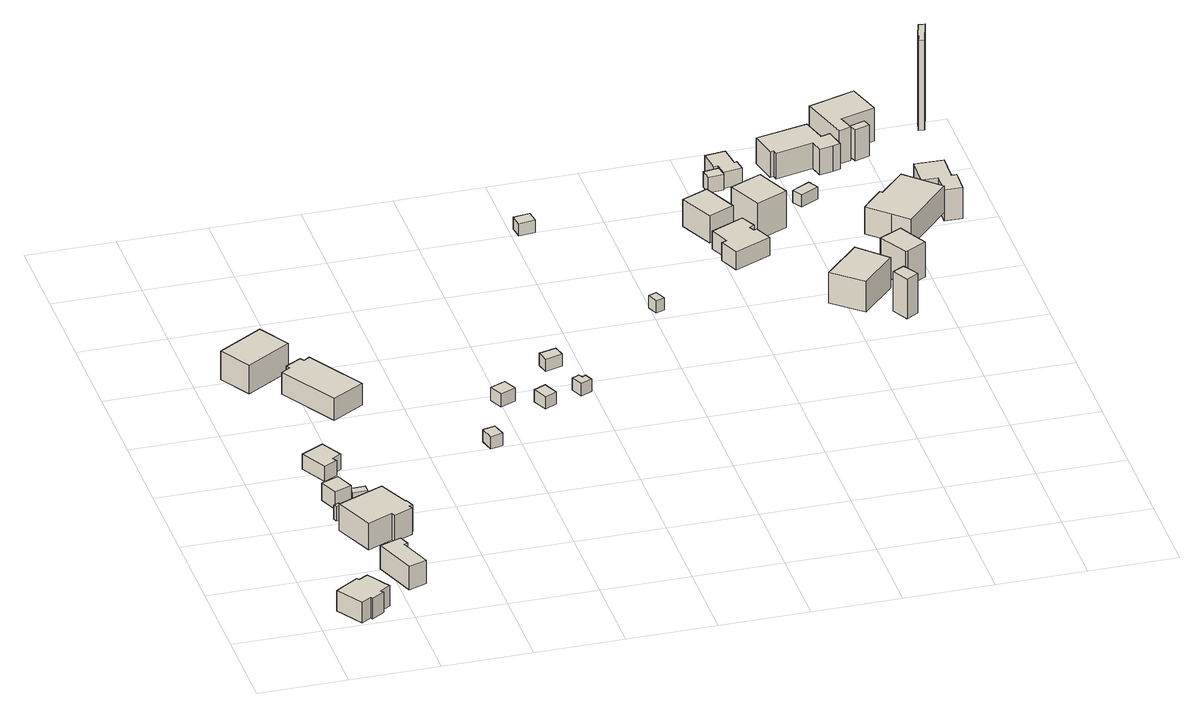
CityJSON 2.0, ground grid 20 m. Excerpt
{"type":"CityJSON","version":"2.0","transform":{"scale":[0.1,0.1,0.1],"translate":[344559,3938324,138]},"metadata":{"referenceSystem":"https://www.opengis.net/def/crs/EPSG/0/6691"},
"CityObjects":{
"building1":{"type":"Building","attributes":{"usage":"411","measuredHeight":5.7,"storeysAboveGround":1,"BuildingIDAttribute.prefecture":"14","BuildingIDAttribute.city":"14151","BuildingDetailAttribute.totalFloorArea":50.63,"BuildingDetailAttribute.buildingFootprintArea":50.63,"BuildingDetailAttribute.buildingStructureType":"601","BuildingDetailAttribute.buildingStructureOrgType":"1","BuildingDetailAttribute.orgUsage":"10","BuildingDetailAttribute.surveyYear":2015},"geometry":[{"type":"Solid","lod":"1","boundaries":[[[[0,1,2,3,4,5,6,7,8,9]],[[8,10,11,9]],[[7,12,10,8]],[[6,13,12,7]],[[5,14,13,6]],[[4,15,14,5]],[[3,16,15,4]],[[2,17,16,3]],[[1,18,17,2]],[[0,19,18,1]],[[9,11,19,0]],[[10,12,13,14,15,16,17,18,19,11]]]]}]},
"building2":{"type":"Building","attributes":{"measuredHeight":4.9,"BuildingIDAttribute.prefecture":"14","BuildingIDAttribute.city":"14151","BuildingDetailAttribute.surveyYear":2015},"geometry":[{"type":"Solid","lod":"1","boundaries":[[[[20,21,22,23]],[[22,24,25,23]],[[21,26,24,22]],[[20,27,26,21]],[[23,25,27,20]],[[24,26,27,25]]]]}]},
"building3":{"type":"Building","attributes":{"measuredHeight":4.6,"BuildingIDAttribute.prefecture":"14","BuildingIDAttribute.city":"14151","BuildingDetailAttribute.surveyYear":2015},"geometry":[{"type":"Solid","lod":"1","boundaries":[[[[28,29,30,31]],[[30,32,33,31]],[[29,34,32,30]],[[28,35,34,29]],[[31,33,35,28]],[[32,34,35,33]]]]}]},
"building4":{"type":"Building","attributes":{"usage":"451","measuredHeight":6.2,"storeysAboveGround":1,"BuildingIDAttribute.prefecture":"14","BuildingIDAttribute.city":"14151","BuildingDetailAttribute.totalFloorArea":38.21,"BuildingDetailAttribute.buildingFootprintArea":38.21,"BuildingDetailAttribute.buildingStructureType":"601","BuildingDetailAttribute.buildingStructureOrgType":"1","BuildingDetailAttribute.orgUsage":"200","BuildingDetailAttribute.surveyYear":2015},"geometry":[{"type":"Solid","lod":"1","boundaries":[[[[36,37,38,39,40,41]],[[40,42,43,41]],[[39,44,42,40]],[[38,45,44,39]],[[37,46,45,38]],[[36,47,46,37]],[[41,43,47,36]],[[42,44,45,46,47,43]]]]}]},
"building5":{"type":"Building","attributes":{"usage":"451","measuredHeight":4.3,"storeysAboveGround":1,"BuildingIDAttribute.prefecture":"14","BuildingIDAttribute.city":"14151","BuildingDetailAttribute.totalFloorArea":30.61,"BuildingDetailAttribute.buildingFootprintArea":30.61,"BuildingDetailAttribute.buildingStructureType":"601","BuildingDetailAttribute.buildingStructureOrgType":"1","BuildingDetailAttribute.orgUsage":"200","BuildingDetailAttribute.surveyYear":2015},"geometry":[{"type":"Solid","lod":"1","boundaries":[[[[48,49,50,51,52,53]],[[52,54,55,53]],[[51,56,54,52]],[[50,57,56,51]],[[49,58,57,50]],[[48,59,58,49]],[[53,55,59,48]],[[54,56,57,58,59,55]]]]}]},
"building6":{"type":"Building","attributes":{"usage":"411","measuredHeight":9,"storeysAboveGround":1,"BuildingIDAttribute.prefecture":"14","BuildingIDAttribute.city":"14151","BuildingDetailAttribute.totalFloorArea":94.18,"BuildingDetailAttribute.buildingFootprintArea":94.18,"BuildingDetailAttribute.buildingStructureType":"601","BuildingDetailAttribute.buildingStructureOrgType":"1","BuildingDetailAttribute.orgUsage":"10","BuildingDetailAttribute.surveyYear":2015},"geometry":[{"type":"Solid","lod":"1","boundaries":[[[[60,61,62,63,64,65,66,67,68,69]],[[68,70,71,69]],[[67,72,70,68]],[[66,73,72,67]],[[65,74,73,66]],[[64,75,74,65]],[[63,76,75,64]],[[62,77,76,63]],[[61,78,77,62]],[[60,79,78,61]],[[69,71,79,60]],[[70,72,73,74,75,76,77,78,79,71]]]]}]},
"building7":{"type":"Building","attributes":{"BuildingIDAttribute.prefecture":"14","BuildingIDAttribute.city":"14151","BuildingDetailAttribute.surveyYear":2015},"geometry":[{"type":"Solid","lod":"1","boundaries":[[[[80,81,82,83]],[[82,84,85,83]],[[81,86,84,82]],[[80,87,86,81]],[[83,85,87,80]],[[84,86,87,85]]]]}]},
"building8":{"type":"Building","attributes":{"usage":"411","measuredHeight":8.5,"storeysAboveGround":2,"BuildingIDAttribute.prefecture":"14","BuildingIDAttribute.city":"14151","BuildingDetailAttribute.totalFloorArea":137.03,"BuildingDetailAttribute.buildingFootprintArea":68.51,"BuildingDetailAttribute.buildingStructureType":"601","BuildingDetailAttribute.buildingStructureOrgType":"1","BuildingDetailAttribute.orgUsage":"10","BuildingDetailAttribute.surveyYear":2015},"geometry":[{"type":"Solid","lod":"1","boundaries":[[[[88,89,90,91]],[[90,92,93,91]],[[89,94,92,90]],[[88,95,94,89]],[[91,93,95,88]],[[92,94,95,93]]]]}]},
"building9":{"type":"Building","attributes":{"usage":"411","measuredHeight":6.5,"storeysAboveGround":2,"BuildingIDAttribute.prefecture":"14","BuildingIDAttribute.city":"14151","BuildingDetailAttribute.totalFloorArea":220.09,"BuildingDetailAttribute.buildingFootprintArea":110.04,"BuildingDetailAttribute.buildingStructureType":"601","BuildingDetailAttribute.buildingStructureOrgType":"1","BuildingDetailAttribute.orgUsage":"10","BuildingDetailAttribute.surveyYear":2015},"geometry":[{"type":"Solid","lod":"1","boundaries":[[[[96,97,98,99,100,101,102,103]],[[102,104,105,103]],[[101,106,104,102]],[[100,107,106,101]],[[99,108,107,100]],[[98,109,108,99]],[[97,110,109,98]],[[96,111,110,97]],[[103,105,111,96]],[[104,106,107,108,109,110,111,105]]]]}]},
"building10":{"type":"Building","attributes":{"BuildingIDAttribute.prefecture":"14","BuildingIDAttribute.city":"14151","BuildingDetailAttribute.surveyYear":2015},"geometry":[{"type":"Solid","lod":"1","boundaries":[[[[112,113,114,115]],[[114,116,117,115]],[[113,118,116,114]],[[112,119,118,113]],[[115,117,119,112]],[[116,118,119,117]]]]}]},
"building11":{"type":"Building","attributes":{"measuredHeight":3.4,"BuildingIDAttribute.prefecture":"14","BuildingIDAttribute.city":"14151","BuildingDetailAttribute.surveyYear":2015},"geometry":[{"type":"Solid","lod":"1","boundaries":[[[[120,121,122,123]],[[122,124,125,123]],[[121,126,124,122]],[[120,127,126,121]],[[123,125,127,120]],[[124,126,127,125]]]]}]},
"building12":{"type":"Building","attributes":{"BuildingIDAttribute.prefecture":"14","BuildingIDAttribute.city":"14151","BuildingDetailAttribute.surveyYear":2015},"geometry":[{"type":"Solid","lod":"1","boundaries":[[[[128,129,130,131]],[[130,132,133,131]],[[129,134,132,130]],[[128,135,134,129]],[[131,133,135,128]],[[132,134,135,133]]]]}]},
"building13":{"type":"Building","attributes":{"BuildingIDAttribute.prefecture":"14","BuildingIDAttribute.city":"14151","BuildingDetailAttribute.surveyYear":2015},"geometry":[{"type":"Solid","lod":"1","boundaries":[[[[136,137,138,139]],[[138,140,141,139]],[[137,142,140,138]],[[136,143,142,137]],[[139,141,143,136]],[[140,142,143,141]]]]}]},
"building14":{"type":"Building","attributes":{"BuildingIDAttribute.prefecture":"14","BuildingIDAttribute.city":"14151","BuildingDetailAttribute.surveyYear":2015},"geometry":[{"type":"Solid","lod":"1","boundaries":[[[[144,145,146,147,148,149]],[[148,150,151,149]],[[147,152,150,148]],[[146,153,152,147]],[[145,154,153,146]],[[144,155,154,145]],[[149,151,155,144]],[[150,152,153,154,155,151]]]]}]},
"building15":{"type":"Building","attributes":{"BuildingIDAttribute.prefecture":"14","BuildingIDAttribute.city":"14151","BuildingDetailAttribute.surveyYear":2015,"BuildingLandSlideRiskAttribute.description":"1","BuildingLandSlideRiskAttribute.areaType":"2"},"geometry":[{"type":"Solid","lod":"1","boundaries":[[[[156,157,158,159]],[[158,160,161,159]],[[157,162,160,158]],[[156,163,162,157]],[[159,161,163,156]],[[160,162,163,161]]]]}]},
"building16":{"type":"Building","attributes":{"BuildingIDAttribute.prefecture":"14","BuildingIDAttribute.city":"14151","BuildingDetailAttribute.surveyYear":2015},"geometry":[{"type":"Solid","lod":"1","boundaries":[[[[164,165,166,167]],[[166,168,169,167]],[[165,170,168,166]],[[164,171,170,165]],[[167,169,171,164]],[[168,170,171,169]]]]}]},
"building17":{"type":"Building","attributes":{"usage":"413","measuredHeight":7.1,"storeysAboveGround":2,"BuildingIDAttribute.prefecture":"14","BuildingIDAttribute.city":"14151","BuildingDetailAttribute.totalFloorArea":77.16,"BuildingDetailAttribute.buildingFootprintArea":38.58,"BuildingDetailAttribute.buildingStructureType":"601","BuildingDetailAttribute.buildingStructureOrgType":"1","BuildingDetailAttribute.orgUsage":"30","BuildingDetailAttribute.surveyYear":2015,"BuildingLandSlideRiskAttribute.description":"1","BuildingLandSlideRiskAttribute.areaType":"1"},"geometry":[{"type":"Solid","lod":"1","boundaries":[[[[172,173,174,175]],[[174,176,177,175]],[[173,178,176,174]],[[172,179,178,173]],[[175,177,179,172]],[[176,178,179,177]]]]}]},
"building18":{"type":"Building","attributes":{"usage":"413","measuredHeight":7.1,"storeysAboveGround":2,"BuildingIDAttribute.prefecture":"14","BuildingIDAttribute.city":"14151","BuildingDetailAttribute.totalFloorArea":114.33,"BuildingDetailAttribute.buildingFootprintArea":57.16,"BuildingDetailAttribute.buildingStructureType":"601","BuildingDetailAttribute.buildingStructureOrgType":"1","BuildingDetailAttribute.orgUsage":"30","BuildingDetailAttribute.surveyYear":2015,"BuildingLandSlideRiskAttribute.description":"1","BuildingLandSlideRiskAttribute.areaType":"1"},"geometry":[{"type":"Solid","lod":"1","boundaries":[[[[180,181,182,183,184,185,186,187,188,189]],[[188,190,191,189]],[[187,192,190,188]],[[186,193,192,187]],[[185,194,193,186]],[[184,195,194,185]],[[183,196,195,184]],[[182,197,196,183]],[[181,198,197,182]],[[180,199,198,181]],[[189,191,199,180]],[[190,192,193,194,195,196,197,198,199,191]]]]}]},
"building19":{"type":"Building","attributes":{"measuredHeight":4,"BuildingIDAttribute.prefecture":"14","BuildingIDAttribute.city":"14151","BuildingDetailAttribute.surveyYear":2015,"BuildingLandSlideRiskAttribute.description":"1","BuildingLandSlideRiskAttribute.areaType":"1"},"geometry":[{"type":"Solid","lod":"1","boundaries":[[[[200,201,202,203,204]],[[203,205,206,204]],[[202,207,205,203]],[[201,208,207,202]],[[200,209,208,201]],[[204,206,209,200]],[[205,207,208,209,206]]]]}]},
"building20":{"type":"Building","attributes":{"usage":"411","measuredHeight":9.8,"storeysAboveGround":2,"BuildingIDAttribute.prefecture":"14","BuildingIDAttribute.city":"14151","BuildingDetailAttribute.totalFloorArea":92,"BuildingDetailAttribute.buildingFootprintArea":46,"BuildingDetailAttribute.buildingStructureType":"601","BuildingDetailAttribute.buildingStructureOrgType":"1","BuildingDetailAttribute.orgUsage":"10","BuildingDetailAttribute.surveyYear":2015,"BuildingLandSlideRiskAttribute.description":"1","BuildingLandSlideRiskAttribute.areaType":"1"},"geometry":[{"type":"Solid","lod":"1","boundaries":[[[[210,211,212,213]],[[212,214,215,213]],[[211,216,214,212]],[[210,217,216,211]],[[213,215,217,210]],[[214,216,217,215]]]]}]},
"building21":{"type":"Building","attributes":{"usage":"411","measuredHeight":4.6,"storeysAboveGround":1,"BuildingIDAttribute.prefecture":"14","BuildingIDAttribute.city":"14151","BuildingDetailAttribute.totalFloorArea":42.32,"BuildingDetailAttribute.buildingFootprintArea":42.32,"BuildingDetailAttribute.buildingStructureType":"601","BuildingDetailAttribute.buildingStructureOrgType":"1","BuildingDetailAttribute.orgUsage":"10","BuildingDetailAttribute.surveyYear":2015,"BuildingLandSlideRiskAttribute.description":"1","BuildingLandSlideRiskAttribute.areaType":"1"},"geometry":[{"type":"Solid","lod":"1","boundaries":[[[[218,219,220,203,202,221,222,223,224]],[[223,225,226,224]],[[222,227,225,223]],[[221,228,227,222]],[[202,229,228,221]],[[203,230,229,202]],[[220,231,230,203]],[[219,232,231,220]],[[218,233,232,219]],[[224,226,233,218]],[[225,227,228,229,230,231,232,233,226]]]]}]},
"building22":{"type":"Building","attributes":{"usage":"431","measuredHeight":8.5,"storeysAboveGround":1,"BuildingIDAttribute.prefecture":"14","BuildingIDAttribute.city":"14151","BuildingDetailAttribute.totalFloorArea":76.31,"BuildingDetailAttribute.buildingFootprintArea":76.31,"BuildingDetailAttribute.buildingStructureType":"601","BuildingDetailAttribute.buildingStructureOrgType":"1","BuildingDetailAttribute.orgUsage":"143","BuildingDetailAttribute.surveyYear":2015,"BuildingLandSlideRiskAttribute.description":"1","BuildingLandSlideRiskAttribute.areaType":"1"},"geometry":[{"type":"Solid","lod":"1","boundaries":[[[[234,235,236,237]],[[236,238,239,237]],[[235,240,238,236]],[[234,241,240,235]],[[237,239,241,234]],[[238,240,241,239]]]]}]},
"building23":{"type":"Building","attributes":{"BuildingIDAttribute.prefecture":"14","BuildingIDAttribute.city":"14151","BuildingDetailAttribute.surveyYear":2015},"geometry":[{"type":"Solid","lod":"1","boundaries":[[[[242,243,244,245]],[[244,246,247,245]],[[243,248,246,244]],[[242,249,248,243]],[[245,247,249,242]],[[246,248,249,247]]]]}]},
"building24":{"type":"Building","attributes":{"measuredHeight":12.2,"BuildingIDAttribute.prefecture":"14","BuildingIDAttribute.city":"14151","BuildingDetailAttribute.surveyYear":2015,"BuildingLandSlideRiskAttribute.description":"1","BuildingLandSlideRiskAttribute.areaType":"1"},"geometry":[{"type":"Solid","lod":"1","boundaries":[[[[250,251,252,253]],[[252,254,255,253]],[[251,256,254,252]],[[250,257,256,251]],[[253,255,257,250]],[[254,256,257,255]]]]}]},
"building25":{"type":"Building","attributes":{"usage":"411","measuredHeight":10.3,"storeysAboveGround":2,"BuildingIDAttribute.prefecture":"14","BuildingIDAttribute.city":"14151","BuildingDetailAttribute.totalFloorArea":60.74,"BuildingDetailAttribute.buildingFootprintArea":30.37,"BuildingDetailAttribute.buildingStructureType":"601","BuildingDetailAttribute.buildingStructureOrgType":"1","BuildingDetailAttribute.orgUsage":"10","BuildingDetailAttribute.surveyYear":2015,"BuildingLandSlideRiskAttribute.description":"1","BuildingLandSlideRiskAttribute.areaType":"1"},"geometry":[{"type":"Solid","lod":"1","boundaries":[[[[258,259,260,261,262,263]],[[262,264,265,263]],[[261,266,264,262]],[[260,267,266,261]],[[259,268,267,260]],[[258,269,268,259]],[[263,265,269,258]],[[264,266,267,268,269,265]]]]}]},
"building26":{"type":"Building","attributes":{"usage":"411","measuredHeight":7.8,"storeysAboveGround":1,"BuildingIDAttribute.prefecture":"14","BuildingIDAttribute.city":"14151","BuildingDetailAttribute.totalFloorArea":87.8,"BuildingDetailAttribute.buildingFootprintArea":87.8,"BuildingDetailAttribute.buildingStructureType":"601","BuildingDetailAttribute.buildingStructureOrgType":"1","BuildingDetailAttribute.orgUsage":"10","BuildingDetailAttribute.surveyYear":2015,"BuildingLandSlideRiskAttribute.description":"1","BuildingLandSlideRiskAttribute.areaType":"1"},"geometry":[{"type":"Solid","lod":"1","boundaries":[[[[270,271,272,273,274,275,276,277,278,279,280,281]],[[280,282,283,281]],[[279,284,282,280]],[[278,285,284,279]],[[277,286,285,278]],[[276,287,286,277]],[[275,288,287,276]],[[274,289,288,275]],[[273,290,289,274]],[[272,291,290,273]],[[271,292,291,272]],[[270,293,292,271]],[[281,283,293,270]],[[282,284,285,286,287,288,289,290,291,292,293,283]]]]}]},
"building27":{"type":"Building","attributes":{"usage":"411","measuredHeight":9.3,"storeysAboveGround":2,"BuildingIDAttribute.prefecture":"14","BuildingIDAttribute.city":"14151","BuildingDetailAttribute.totalFloorArea":264.61,"BuildingDetailAttribute.buildingFootprintArea":132.31,"BuildingDetailAttribute.buildingStructureType":"601","BuildingDetailAttribute.buildingStructureOrgType":"1","BuildingDetailAttribute.orgUsage":"10","BuildingDetailAttribute.surveyYear":2015,"BuildingLandSlideRiskAttribute.description":"1","BuildingLandSlideRiskAttribute.areaType":"1"},"geometry":[{"type":"Solid","lod":"1","boundaries":[[[[294,295,296,297,298,299,300,301]],[[300,302,303,301]],[[299,304,302,300]],[[298,305,304,299]],[[297,306,305,298]],[[296,307,306,297]],[[295,308,307,296]],[[294,309,308,295]],[[301,303,309,294]],[[302,304,305,306,307,308,309,303]]]]}]},
"building28":{"type":"Building","attributes":{"usage":"411","measuredHeight":8.2,"storeysAboveGround":1,"BuildingIDAttribute.prefecture":"14","BuildingIDAttribute.city":"14151","BuildingDetailAttribute.totalFloorArea":78.5,"BuildingDetailAttribute.buildingFootprintArea":78.5,"BuildingDetailAttribute.buildingStructureType":"601","BuildingDetailAttribute.buildingStructureOrgType":"1","BuildingDetailAttribute.orgUsage":"10","BuildingDetailAttribute.surveyYear":2015,"BuildingLandSlideRiskAttribute.description":"1","BuildingLandSlideRiskAttribute.areaType":"1"},"geometry":[{"type":"Solid","lod":"1","boundaries":[[[[310,311,312,313,314,315]],[[314,316,317,315]],[[313,318,316,314]],[[312,319,318,313]],[[311,320,319,312]],[[310,321,320,311]],[[315,317,321,310]],[[316,318,319,320,321,317]]]]}]},
"building29":{"type":"Building","attributes":{"measuredHeight":16.6,"BuildingIDAttribute.prefecture":"14","BuildingIDAttribute.city":"14151","BuildingDetailAttribute.surveyYear":2015,"BuildingLandSlideRiskAttribute.description":"1","BuildingLandSlideRiskAttribute.areaType":"1"},"geometry":[{"type":"Solid","lod":"1","boundaries":[[[[322,323,324,325]],[[324,326,327,325]],[[323,328,326,324]],[[322,329,328,323]],[[325,327,329,322]],[[326,328,329,327]]]]}]},
"building30":{"type":"Building","attributes":{"usage":"411","measuredHeight":8.2,"storeysAboveGround":1,"BuildingIDAttribute.prefecture":"14","BuildingIDAttribute.city":"14151","BuildingDetailAttribute.totalFloorArea":50.58,"BuildingDetailAttribute.buildingFootprintArea":50.58,"BuildingDetailAttribute.buildingStructureType":"601","BuildingDetailAttribute.buildingStructureOrgType":"1","BuildingDetailAttribute.orgUsage":"10","BuildingDetailAttribute.surveyYear":2015,"BuildingLandSlideRiskAttribute.description":"1","BuildingLandSlideRiskAttribute.areaType":"1"},"geometry":[{"type":"Solid","lod":"1","boundaries":[[[[330,331,332,333,334,335,336,337]],[[336,338,339,337]],[[335,340,338,336]],[[334,341,340,335]],[[333,342,341,334]],[[332,343,342,333]],[[331,344,343,332]],[[330,345,344,331]],[[337,339,345,330]],[[338,340,341,342,343,344,345,339]]]]}]},
"building31":{"type":"Building","attributes":{"measuredHeight":23.6,"BuildingIDAttribute.prefecture":"14","BuildingIDAttribute.city":"14151","BuildingDetailAttribute.surveyYear":2015},"geometry":[{"type":"Solid","lod":"1","boundaries":[[[[346,347,348,349,350,351]],[[350,352,353,351]],[[349,354,352,350]],[[348,355,354,349]],[[347,356,355,348]],[[346,357,356,347]],[[351,353,357,346]],[[352,354,355,356,357,353]]]]}]}
},
"vertices":[
[49,68,9],[102,103,9],[105,97,9],[127,110,9],[160,57,9],[137,42,9],[141,35,9],[113,17,9],[110,22,9],[87,8,9],[110,22,59],[87,8,59],[113,17,59],[141,35,59],[137,42,59],[160,57,59],[127,110,59],[105,97,59],[102,103,59],[49,68,59],
[131,345,60],[134,336,60],[121,332,60],[118,340,60],[121,332,95],[118,340,95],[134,336,95],[131,345,95],
[148,414,73],[165,371,73],[126,355,73],[109,398,73],[126,355,116],[109,398,116],[165,371,116],[148,414,116],
[235,184,18],[227,181,18],[254,108,18],[213,93,18],[177,190,18],[226,208,18],[177,190,75],[226,208,75],[213,93,75],[254,108,75],[227,181,75],[235,184,75],
[173,481,89],[152,470,89],[158,459,89],[128,443,89],[96,503,89],[147,530,89],[96,503,126],[147,530,126],[128,443,126],[158,459,126],[152,470,126],[173,481,126],
[227,357,48],[259,287,48],[261,288,48],[269,268,48],[261,265,48],[265,257,48],[222,238,48],[218,247,48],[161,222,48],[122,312,48],[161,222,113],[122,312,113],[218,247,113],[222,238,113],[265,257,113],[261,265,113],[269,268,113],[261,288,113],[259,287,113],[227,357,113],
[198,382,73],[199,364,73],[166,363,73],[165,381,73],[166,363,103],[165,381,103],[199,364,103],[198,382,103],
[10,828,129],[112,890,129],[154,820,129],[52,758,129],[154,820,199],[52,758,199],[112,890,199],[10,828,199],
[195,803,115],[273,674,115],[201,631,115],[123,761,115],[144,774,115],[139,782,115],[175,803,115],[181,794,115],[175,803,168],[181,794,168],[139,782,168],[144,774,168],[123,761,168],[201,631,168],[273,674,168],[195,803,168],
[512,499,98],[520,467,98],[492,460,98],[484,492,98],[492,460,128],[484,492,128],[520,467,128],[512,499,128],
[571,634,115],[585,603,115],[550,587,115],[536,619,115],[550,587,147],[536,619,147],[585,603,147],[571,634,147],
[618,573,125],[645,586,125],[660,552,125],[633,539,125],[660,552,155],[633,539,155],[645,586,155],[618,573,155],
[705,718,126],[712,692,126],[673,681,126],[666,708,126],[673,681,156],[666,708,156],[712,692,156],[705,718,156],
[723,603,126],[728,594,126],[736,598,126],[744,580,126],[718,568,126],[706,595,126],[718,568,156],[706,595,156],[744,580,156],[736,598,156],[728,594,156],[723,603,156],
[793,1234,134],[797,1205,134],[760,1200,134],[756,1229,134],[760,1200,164],[756,1229,164],[797,1205,164],[793,1234,164],
[975,905,106],[985,880,106],[966,872,106],[956,897,106],[966,872,136],[956,897,136],[985,880,136],[975,905,136],
[1211,1155,94],[1153,1129,94],[1117,1207,94],[1176,1233,94],[1117,1207,160],[1176,1233,160],[1153,1129,160],[1211,1155,160],
[1158,1127,79],[1233,1161,79],[1249,1126,79],[1237,1120,79],[1243,1108,79],[1250,1111,79],[1267,1071,79],[1184,1034,79],[1165,1078,79],[1178,1084,79],[1165,1078,123],[1178,1084,123],[1184,1034,123],[1267,1071,123],[1250,1111,123],[1243,1108,123],[1237,1120,123],[1249,1126,123],[1233,1161,123],[1158,1127,123],
[1192,1277,121],[1188,1303,121],[1223,1308,121],[1226,1286,121],[1226,1281,121],[1226,1286,159],[1226,1281,159],[1223,1308,159],[1188,1303,159],[1192,1277,159],
[1293,1239,83],[1328,1161,83],[1257,1129,83],[1222,1207,83],[1257,1129,173],[1222,1207,173],[1328,1161,173],[1293,1239,173],
[1259,1318,121],[1265,1319,121],[1269,1292,121],[1222,1313,121],[1213,1312,121],[1207,1360,121],[1253,1366,121],[1207,1360,161],[1253,1366,161],[1213,1312,161],[1222,1313,161],[1223,1308,161],[1226,1286,161],[1269,1292,161],[1265,1319,161],[1259,1318,161],
[1423,969,59],[1484,909,59],[1409,832,59],[1343,887,59],[1409,832,134],[1343,887,134],[1484,909,134],[1423,969,134],
[1407,1269,87],[1420,1246,87],[1379,1224,87],[1366,1247,87],[1379,1224,117],[1366,1247,117],[1420,1246,117],[1407,1269,117],
[1513,914,8],[1534,879,8],[1506,862,8],[1486,899,8],[1506,862,105],[1486,899,105],[1534,879,105],[1513,914,105],
[1571,952,46],[1526,928,46],[1521,926,46],[1485,993,46],[1536,1019,46],[1548,995,46],[1536,1019,132],[1548,995,132],[1485,993,132],[1521,926,132],[1526,928,132],[1571,952,132],
[1462,1372,96],[1468,1373,96],[1483,1377,96],[1493,1333,96],[1475,1328,96],[1446,1322,96],[1438,1351,96],[1354,1332,96],[1352,1342,96],[1343,1340,96],[1330,1402,96],[1447,1426,96],[1330,1402,159],[1447,1426,159],[1343,1340,159],[1352,1342,159],[1354,1332,159],[1438,1351,159],[1446,1322,159],[1475,1328,159],[1493,1333,159],[1483,1377,159],[1468,1373,159],[1462,1372,159],
[1529,1155,76],[1534,1150,76],[1590,1209,76],[1664,1140,76],[1562,1030,76],[1528,1062,76],[1482,1104,76],[1507,1131,76],[1482,1104,142],[1507,1131,142],[1528,1062,142],[1562,1030,142],[1664,1140,142],[1590,1209,142],[1534,1150,142],[1529,1155,142],
[1463,1467,94],[1569,1500,94],[1592,1424,94],[1514,1400,94],[1525,1364,94],[1497,1356,94],[1525,1364,176],[1497,1356,176],[1514,1400,176],[1592,1424,176],[1569,1500,176],[1463,1467,176],
[1562,1394,91],[1568,1375,91],[1534,1364,91],[1528,1383,91],[1534,1364,167],[1528,1383,167],[1568,1375,167],[1562,1394,167],
[1702,1276,42],[1700,1214,42],[1712,1214,42],[1710,1161,42],[1670,1162,42],[1671,1211,42],[1635,1212,42],[1637,1278,42],[1635,1212,118],[1637,1278,118],[1671,1211,118],[1670,1162,118],[1710,1161,118],[1712,1214,118],[1700,1214,118],[1702,1276,118],
[1749,1590,35],[1731,1529,35],[1718,1532,35],[1723,1548,35],[1721,1549,35],[1735,1593,35],[1721,1549,256],[1735,1593,256],[1723,1548,256],[1718,1532,256],[1731,1529,256],[1749,1590,256]
]}
